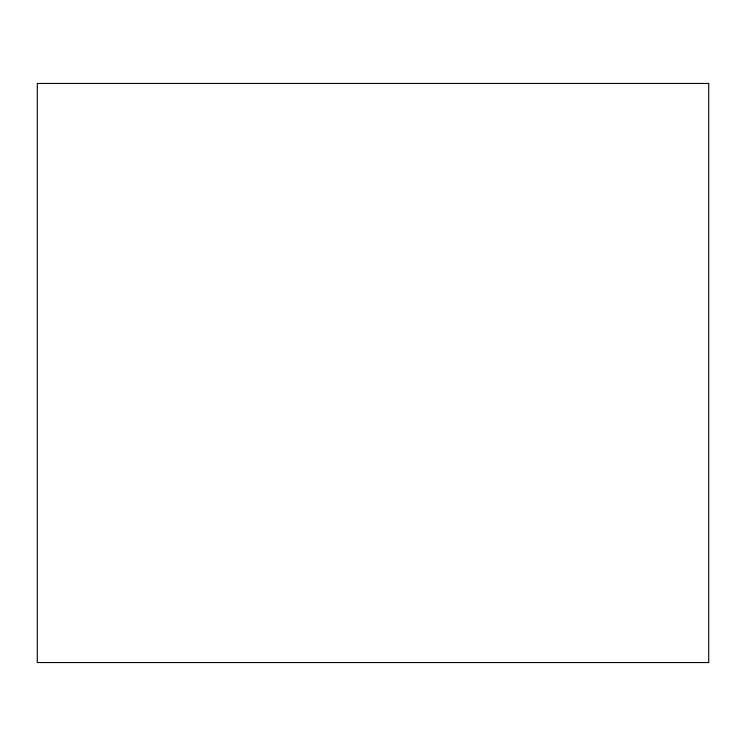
<?xml version="1.0" encoding="UTF-8"?>
<svg xmlns="http://www.w3.org/2000/svg" width="746" height="746" viewBox="0 0 746 746"><rect width="100%" height="100%" fill="white"/><g stroke="black" fill="none" stroke-linecap="round" stroke-linejoin="round"><path stroke-width="1.12" d="M708.7 83.459L37.3 83.459L37.3 662.541L708.7 662.541L708.7 83.459"/></g></svg>
